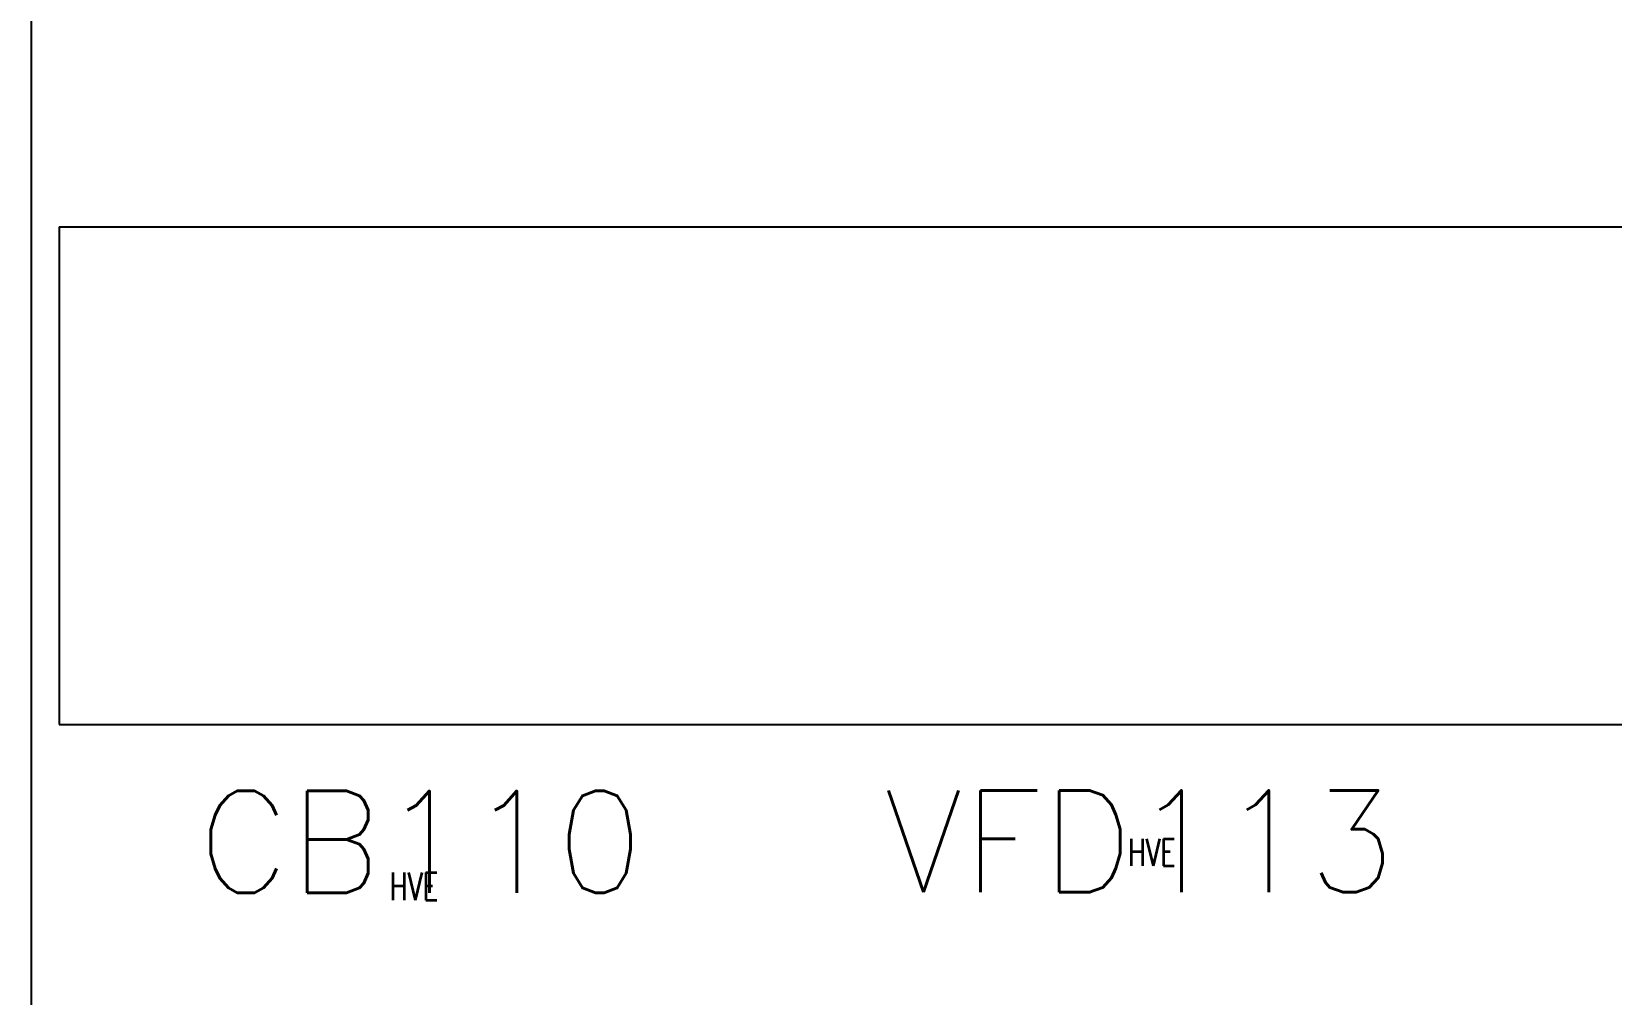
# Model space of a CAD drawing. Header units: inches. Extents: x 0.1 to 89.7, y 0.1 to 57.6.
# Drawn here: x 9.5 to 16.64, y 21.37 to 25.72 of the extents above; entities that cross this region are included whole.
import ezdxf
from ezdxf.enums import TextEntityAlignment as Align

# ---------------------------------------------------------------- set-up
doc = ezdxf.new("R2010")
doc.units = ezdxf.units.IN
doc.header["$MEASUREMENT"] = 0
doc.linetypes.add('HIDDEN2', pattern=[0.1875, 0.125, -0.0625])
for name, color, linetype in [('PLOC', 8, 'Continuous'), ('PSYMS', 7, 'Continuous'), ('PTAG', 150, 'Continuous')]:
    doc.layers.add(name, color=color, linetype=linetype)
doc.styles.add('WD', font='romans.shx', dxfattribs={"height": 0.185})

# ---------------------------------------------------------------- blocks, each defined once
blk = doc.blocks.new('1489_3P_MINIATURE')
at = {"style": 'WD', "width": 0.7}
for tag, p in [('INST', (1.0625, 5.4196)), ('LOC', (1.0625, 5.25)), ('DESC1', (1.0625, 5.0938)), ('DESC2', (1.0625, 4.9375)), ('DESC3', (1.0625, 4.7896)), ('XREF', (1.0625, 4.2188))]:
    blk.add_attdef(tag, text='', height=0.125, dxfattribs=at).set_placement(p, align=Align.CENTER)
at = {"style": 'WD'}
blk.add_attdef('TAG1', text='', height=0.125, dxfattribs=at).set_placement((1.0625, 4.625), align=Align.CENTER)
at = {"style": 'WD', "flags": 9}
blk.add_attdef('FAMILY', (1.2672, 4.5898), '', height=0.01, dxfattribs=at)
for tag, p in [('ASSYCODE', (1.2925, 4.5089)), ('MFG', (1.2903, 4.5262)), ('CAT', (1.2922, 4.5457))]:
    blk.add_attdef(tag, text='', height=0.01, dxfattribs=at).set_placement(p, align=Align.CENTER)
blk = doc.blocks.new('VDIN10C42')
blk.add_line((1.125, 0), (1.125, 32.75))
blk = doc.blocks.new('HDIN10C69')
for p, q in [((0, 1.125), (30.25, 1.125)), ((0, 1.125), (0, -1.125)), ((0, -1.125), (30.25, -1.125))]:
    blk.add_line(p, q)
blk = doc.blocks.new('HDR1_PF525_FRB')
at = {"style": 'WD', "width": 0.7}
for tag, p in [('INST', (1.75, 7.8571)), ('LOC', (1.75, 7.6875)), ('DESC1', (1.75, 7.5312)), ('DESC2', (1.75, 7.375)), ('DESC3', (1.75, 7.2271)), ('XREF', (1.75, 6.6562))]:
    blk.add_attdef(tag, text='', height=0.125, dxfattribs=at).set_placement(p, align=Align.CENTER)
at = {"style": 'WD'}
blk.add_attdef('TAG1', text='', height=0.125, dxfattribs=at).set_placement((1.75, 7.0625), align=Align.CENTER)
at = {"style": 'WD', "flags": 9}
blk.add_attdef('FAMILY', (1.9547, 7.0273), '', height=0.01, dxfattribs=at)
for tag, p in [('ASSYCODE', (1.98, 6.9464)), ('MFG', (1.9778, 6.9637)), ('CAT', (1.9797, 6.9832))]:
    blk.add_attdef(tag, text='', height=0.01, dxfattribs=at).set_placement(p, align=Align.CENTER)

msp = doc.modelspace()

# ---------------------------------------------------------------- block references
at = {"layer": 'PSYMS', "linetype": 'HIDDEN2', "xscale": 1.001880327007336, "yscale": 1.001880327007336, "zscale": 1.001880327007336}
for name, p in [('VDIN10C42', (8.37015, 10.62681)), ('HDIN10C69', (9.6225, 23.71388))]:
    msp.add_blockref(name, p, dxfattribs=at)
at = {"layer": 'PSYMS'}
ref = msp.add_blockref('1489_3P_MINIATURE', (10.16212, 16.53181), dxfattribs=dict(at, xscale=1.001880327007336, yscale=1.001880327007336, zscale=1.001880327007336))
ref.add_attrib('LOC', 'HVE', dxfattribs={"layer": 'PLOC', "height": 0.125235, "style": 'WD', "width": 0.7}).set_placement((11.22662, 21.79169), align=Align.CENTER)
ref.add_attrib('P_TAG1', 'CB110', dxfattribs={"layer": 'PTAG', "height": 0.461257, "style": 'WD', "flags": 8}).set_placement((11.25755, 22.05631), align=Align.MIDDLE_CENTER)
ref = msp.add_blockref('HDR1_PF525_FRB', (12.85451, 14.43163), dxfattribs=dict(at, xscale=0.9777189745131009, yscale=0.9777189745131009, zscale=0.9777189745131009))
ref.add_attrib('LOC', 'HVE', dxfattribs={"layer": 'PLOC', "height": 0.122215, "style": 'WD', "width": 0.7}).set_placement((14.56552, 21.94785), align=Align.CENTER)
ref.add_attrib('P_TAG1', 'VFD113', dxfattribs={"layer": 'PTAG', "height": 0.461257, "style": 'WD', "flags": 8}).set_placement((14.51102, 22.05815), align=Align.MIDDLE_CENTER)

doc.saveas('drawing.dxf')
